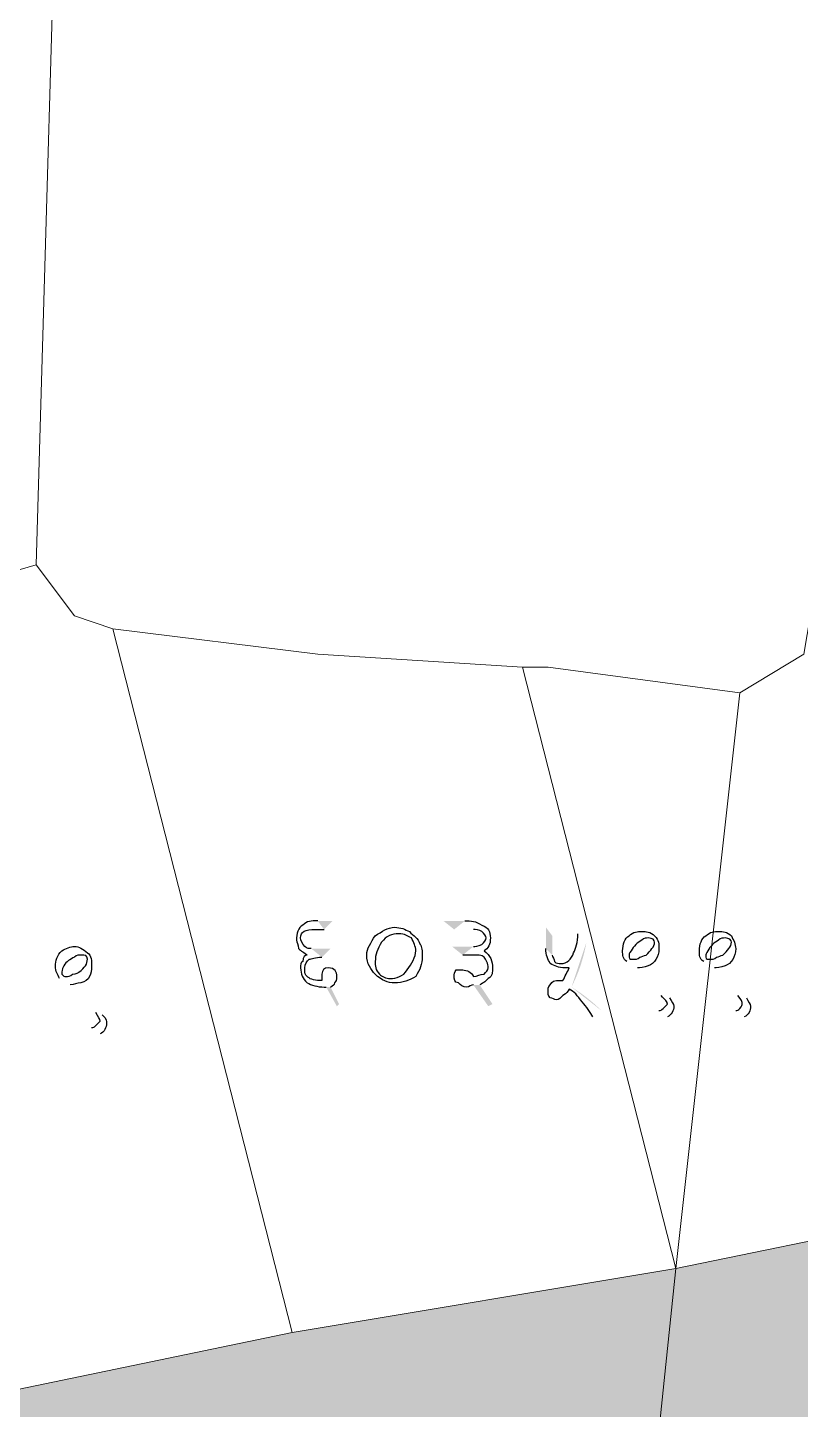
# Model space of a CAD drawing. Header units: metres. Extents: x 345912 to 349030, y 3061206 to 3061792.
# Drawn here: x 345993.01 to 346011.42, y 3061323.32 to 3061356.23 of the extents above; entities that cross this region are included whole.
import ezdxf

# ---------------------------------------------------------------- set-up
doc = ezdxf.new("R2010")
doc.units = ezdxf.units.M
doc.header["$MEASUREMENT"] = 0
doc.layers.add('PDF5_Geometry', color=7, linetype='Continuous')
doc.layers.add('PDF5_Solid Fills', color=7, linetype='Continuous')

msp = doc.modelspace()

# ---------------------------------------------------------------- hatches: boundary and pattern name
at = {"layer": 'PDF5_Solid Fills', "true_color": 0xc3c3c3, "transparency": 33554531}
h = msp.add_hatch(color=9, dxfattribs=at)
h.paths.add_polyline_path([(346031.62094, 3061309.60243), (346025.52494, 3061309.29763), (346024.61054, 3061318.44163), (346023.69614, 3061323.62323), (346029.48734, 3061324.84243), (346029.79214, 3061324.84243), (346030.70654, 3061319.66083), (346031.01134, 3061315.69843)], flags=0)
h.paths.add_polyline_path([(346033.75454, 3061286.43763), (346027.35374, 3061286.13283), (346026.43934, 3061296.19123), (346032.84014, 3061296.19123)], flags=0)
h.paths.add_polyline_path([(346007.84654, 3061320.88003), (346001.75053, 3061319.66083), (346000.83614, 3061319.35603), (345993.21614, 3061318.13683), (345983.76734, 3061316.30803), (345983.46254, 3061316.30803), (345961.21214, 3061312.04083), (345962.12653, 3061318.13683), (345981.02414, 3061321.79443), (345990.47293, 3061323.31843), (345999.31213, 3061325.14723), (346008.45614, 3061326.67123)], flags=0)
h.paths.add_polyline_path([(346037.41214, 3061326.36643), (346034.05934, 3061325.75683), (346034.05934, 3061326.06163), (346033.75454, 3061328.80483), (346037.10734, 3061329.41443)], flags=0)
h.paths.add_polyline_path([(346023.69614, 3061323.62323), (346015.46654, 3061322.09923), (346015.16174, 3061322.09923), (346014.85694, 3061322.09923), (346014.24734, 3061321.79443), (346007.84654, 3061320.88003), (346008.45614, 3061326.67123), (346018.81934, 3061328.80483), (346019.12414, 3061328.80483), (346019.42893, 3061329.10963), (346019.73374, 3061329.10963), (346020.03854, 3061329.10963), (346022.47694, 3061329.71923)], flags=0)
h.paths.add_polyline_path([(346029.48734, 3061324.84243), (346023.69614, 3061323.62323), (346022.47694, 3061329.71923), (346026.74414, 3061330.63363), (346028.57294, 3061330.93843), (346029.18254, 3061325.14723)], flags=0)
h.paths.add_polyline_path([(346033.75454, 3061328.80483), (346034.05934, 3061326.06163), (346034.05934, 3061325.75683), (346029.48734, 3061324.84243), (346029.18254, 3061325.14723), (346028.57294, 3061330.93843), (346030.70654, 3061331.24323), (346033.44974, 3061331.54803), (346033.44974, 3061330.93843)], flags=0)
h.paths.add_polyline_path([(346037.10734, 3061329.41443), (346033.75454, 3061328.80483), (346033.44974, 3061330.93843), (346033.44974, 3061331.54803), (346036.80254, 3061332.15763)], flags=0)
h.paths.add_polyline_path([(346125.80414, 3061271.19763), (346124.88974, 3061272.41683), (346122.14653, 3061274.85523), (346119.70814, 3061275.16003), (346113.61213, 3061277.29363), (346104.46814, 3061280.03683), (346097.76254, 3061281.56083), (346092.58094, 3061281.56083), (346089.53293, 3061281.25603), (346087.39933, 3061280.34163), (346079.16973, 3061276.07443), (346073.07373, 3061271.80723), (346070.94013, 3061271.19763), (345957.24973, 3061271.19763), (345956.94494, 3061272.41683), (345956.94494, 3061274.55043), (345957.85933, 3061287.96163), (345958.16414, 3061289.79043), (345958.16414, 3061296.19123), (345958.46894, 3061304.42083), (345959.38333, 3061311.12643), (345960.29774, 3061314.78403), (345960.29774, 3061320.27043), (345961.21214, 3061323.62323), (345964.26013, 3061333.07203), (345963.65053, 3061336.12003), (345963.34574, 3061337.03443), (345960.29774, 3061345.87363), (345956.94494, 3061356.84643), (345952.67774, 3061370.56243), (345952.67774, 3061373.91523), (345952.67774, 3061381.23043), (345949.93454, 3061391.59363), (345947.80094, 3061402.87124), (345945.05773, 3061411.40564), (345943.53373, 3061414.45363), (345940.48573, 3061418.11124), (345936.82814, 3061421.76883), (345932.86573, 3061427.56003), (345926.16013, 3061436.70403), (345924.63614, 3061440.36163), (345918.54013, 3061442.49523), (345914.57773, 3061443.40963), (345915.49213, 3061444.62883), (345924.33133, 3061441.88564), (345924.94094, 3061442.80003), (345924.33133, 3061448.28643), (345920.97853, 3061460.17363), (345917.32094, 3061466.87923), (345919.14974, 3061468.09844), (345923.11213, 3061460.47844), (345924.33133, 3061455.90643), (345926.46493, 3061446.76243), (345927.07454, 3061438.83763), (345930.12254, 3061435.18003), (345931.64653, 3061432.43683), (345936.82814, 3061424.81683), (345942.31454, 3061418.41603), (345944.75293, 3061415.06323), (345947.80094, 3061408.66243), (345949.93454, 3061401.04243), (345950.54414, 3061396.47043), (345954.20174, 3061382.14483), (345954.81134, 3061373.91523), (345955.11613, 3061371.17203), (345959.68814, 3061354.71283), (345964.86973, 3061340.08243), (345965.78414, 3061336.12003), (345965.17454, 3061329.71923), (345962.43134, 3061321.18483), (345962.12653, 3061318.13683), (345961.21214, 3061312.04083), (345960.90734, 3061307.77363), (345959.99293, 3061299.23923), (345959.68814, 3061287.65683), (345959.68814, 3061286.74243), (345959.38333, 3061285.52323), (345959.07854, 3061279.73203), (345958.77373, 3061275.46483), (345959.07854, 3061273.02643), (345959.38333, 3061271.19763), (346064.84414, 3061271.19763), (346065.75853, 3061271.50243), (346070.33053, 3061272.72163), (346075.20734, 3061274.85523), (346078.56013, 3061277.29363), (346085.87534, 3061281.25603), (346086.48494, 3061281.56083), (346087.39933, 3061281.86563), (346090.44734, 3061282.78003), (346097.45774, 3061282.78003), (346105.99214, 3061280.95123), (346116.05054, 3061278.20803), (346117.87933, 3061277.29363), (346118.79373, 3061276.98883), (346124.88974, 3061274.55043), (346127.32814, 3061272.41683), (346127.63293, 3061272.11203), (346128.24254, 3061271.19763)], flags=0)
h.paths.add_polyline_path([(346032.84014, 3061296.19123), (346026.43934, 3061296.19123), (346025.52494, 3061309.29763), (346031.62094, 3061309.60243), (346031.92574, 3061307.77363), (346032.53534, 3061298.02003)], flags=0)
h = msp.add_hatch(color=9, dxfattribs=at)
h.paths.add_polyline_path([(346031.62094, 3061309.60243), (346025.52494, 3061309.29763), (346024.61054, 3061318.44163), (346023.69614, 3061323.62323), (346029.48734, 3061324.84243), (346029.79214, 3061324.84243), (346030.70654, 3061319.66083), (346031.01134, 3061315.69843)], flags=0)
h.paths.add_polyline_path([(346033.75454, 3061286.43763), (346027.35374, 3061286.13283), (346026.43934, 3061296.19123), (346032.84014, 3061296.19123)], flags=0)
h.paths.add_polyline_path([(346007.84654, 3061320.88003), (346001.75053, 3061319.66083), (346000.83614, 3061319.35603), (345993.21614, 3061318.13683), (345983.76734, 3061316.30803), (345983.46254, 3061316.30803), (345961.21214, 3061312.04083), (345962.12653, 3061318.13683), (345981.02414, 3061321.79443), (345990.47293, 3061323.31843), (345999.31213, 3061325.14723), (346008.45614, 3061326.67123)], flags=0)
h.paths.add_polyline_path([(346037.41214, 3061326.36643), (346034.05934, 3061325.75683), (346034.05934, 3061326.06163), (346033.75454, 3061328.80483), (346037.10734, 3061329.41443)], flags=0)
h.paths.add_polyline_path([(346023.69614, 3061323.62323), (346015.46654, 3061322.09923), (346015.16174, 3061322.09923), (346014.85694, 3061322.09923), (346014.24734, 3061321.79443), (346007.84654, 3061320.88003), (346008.45614, 3061326.67123), (346018.81934, 3061328.80483), (346019.12414, 3061328.80483), (346019.42893, 3061329.10963), (346019.73374, 3061329.10963), (346020.03854, 3061329.10963), (346022.47694, 3061329.71923)], flags=0)
h.paths.add_polyline_path([(346029.48734, 3061324.84243), (346023.69614, 3061323.62323), (346022.47694, 3061329.71923), (346026.74414, 3061330.63363), (346028.57294, 3061330.93843), (346029.18254, 3061325.14723)], flags=0)
h.paths.add_polyline_path([(346033.75454, 3061328.80483), (346034.05934, 3061326.06163), (346034.05934, 3061325.75683), (346029.48734, 3061324.84243), (346029.18254, 3061325.14723), (346028.57294, 3061330.93843), (346030.70654, 3061331.24323), (346033.44974, 3061331.54803), (346033.44974, 3061330.93843)], flags=0)
h.paths.add_polyline_path([(346037.10734, 3061329.41443), (346033.75454, 3061328.80483), (346033.44974, 3061330.93843), (346033.44974, 3061331.54803), (346036.80254, 3061332.15763)], flags=0)
h.paths.add_polyline_path([(346125.80414, 3061271.19763), (346124.88974, 3061272.41683), (346122.14653, 3061274.85523), (346119.70814, 3061275.16003), (346113.61213, 3061277.29363), (346104.46814, 3061280.03683), (346097.76254, 3061281.56083), (346092.58094, 3061281.56083), (346089.53293, 3061281.25603), (346087.39933, 3061280.34163), (346079.16973, 3061276.07443), (346073.07373, 3061271.80723), (346070.94013, 3061271.19763), (345957.24973, 3061271.19763), (345956.94494, 3061272.41683), (345956.94494, 3061274.55043), (345957.85933, 3061287.96163), (345958.16414, 3061289.79043), (345958.16414, 3061296.19123), (345958.46894, 3061304.42083), (345959.38333, 3061311.12643), (345960.29774, 3061314.78403), (345960.29774, 3061320.27043), (345961.21214, 3061323.62323), (345964.26013, 3061333.07203), (345963.65053, 3061336.12003), (345963.34574, 3061337.03443), (345960.29774, 3061345.87363), (345956.94494, 3061356.84643), (345952.67774, 3061370.56243), (345952.67774, 3061373.91523), (345952.67774, 3061381.23043), (345949.93454, 3061391.59363), (345947.80094, 3061402.87124), (345945.05773, 3061411.40564), (345943.53373, 3061414.45363), (345940.48573, 3061418.11124), (345936.82814, 3061421.76883), (345932.86573, 3061427.56003), (345926.16013, 3061436.70403), (345924.63614, 3061440.36163), (345918.54013, 3061442.49523), (345914.57773, 3061443.40963), (345915.49213, 3061444.62883), (345924.33133, 3061441.88564), (345924.94094, 3061442.80003), (345924.33133, 3061448.28643), (345920.97853, 3061460.17363), (345917.32094, 3061466.87923), (345919.14974, 3061468.09844), (345923.11213, 3061460.47844), (345924.33133, 3061455.90643), (345926.46493, 3061446.76243), (345927.07454, 3061438.83763), (345930.12254, 3061435.18003), (345931.64653, 3061432.43683), (345936.82814, 3061424.81683), (345942.31454, 3061418.41603), (345944.75293, 3061415.06323), (345947.80094, 3061408.66243), (345949.93454, 3061401.04243), (345950.54414, 3061396.47043), (345954.20174, 3061382.14483), (345954.81134, 3061373.91523), (345955.11613, 3061371.17203), (345959.68814, 3061354.71283), (345964.86973, 3061340.08243), (345965.78414, 3061336.12003), (345965.17454, 3061329.71923), (345962.43134, 3061321.18483), (345962.12653, 3061318.13683), (345961.21214, 3061312.04083), (345960.90734, 3061307.77363), (345959.99293, 3061299.23923), (345959.68814, 3061287.65683), (345959.68814, 3061286.74243), (345959.38333, 3061285.52323), (345959.07854, 3061279.73203), (345958.77373, 3061275.46483), (345959.07854, 3061273.02643), (345959.38333, 3061271.19763), (346064.84414, 3061271.19763), (346065.75853, 3061271.50243), (346070.33053, 3061272.72163), (346075.20734, 3061274.85523), (346078.56013, 3061277.29363), (346085.87534, 3061281.25603), (346086.48494, 3061281.56083), (346087.39933, 3061281.86563), (346090.44734, 3061282.78003), (346097.45774, 3061282.78003), (346105.99214, 3061280.95123), (346116.05054, 3061278.20803), (346117.87933, 3061277.29363), (346118.79373, 3061276.98883), (346124.88974, 3061274.55043), (346127.32814, 3061272.41683), (346127.63293, 3061272.11203), (346128.24254, 3061271.19763)], flags=0)
h.paths.add_polyline_path([(346032.84014, 3061296.19123), (346026.43934, 3061296.19123), (346025.52494, 3061309.29763), (346031.62094, 3061309.60243), (346031.92574, 3061307.77363), (346032.53534, 3061298.02003)], flags=0)
at = {"layer": 'PDF5_Solid Fills', "transparency": 33554559}
h = msp.add_hatch(color=256, dxfattribs=at)
h.paths.add_polyline_path([(346000.07414, 3061334.74844), (346000.27734, 3061334.95164), (345999.92174, 3061334.95164)], flags=0)
h.paths.add_polyline_path([(346000.12494, 3061333.37684), (346000.37894, 3061332.91964), (346000.42974, 3061332.97044), (346000.22654, 3061333.37684)], flags=0)
h.paths.add_polyline_path([(346000.02334, 3061334.08804), (346000.22654, 3061334.29124), (345999.76934, 3061334.29124)], flags=0)
h.paths.add_polyline_path([(346003.17294, 3061334.74844), (346002.91894, 3061334.95164), (346003.42694, 3061334.95164)], flags=0)
h.paths.add_polyline_path([(346003.78254, 3061333.42764), (346004.08734, 3061332.97044), (346003.98574, 3061332.91964), (346003.63014, 3061333.42764)], flags=0)
h.paths.add_polyline_path([(346003.37614, 3061334.13884), (346003.12214, 3061334.34204), (346003.63014, 3061334.34204)], flags=0)
h = msp.add_hatch(color=256, dxfattribs=at)
h.paths.add_polyline_path([(346006.11933, 3061334.64683), (346006.32253, 3061334.44363)], flags=0)
h.paths.add_polyline_path([(346005.96693, 3061333.37683, 0.07569992), (346006.32253, 3061334.44363)], flags=0)
h.paths.add_polyline_path([(346006.67813, 3061332.81803, 0.05915123), (346005.96693, 3061333.37683)], flags=0)
h.paths.add_polyline_path([(346006.67813, 3061332.81803), (346006.47493, 3061332.66563)], flags=0)
h.paths.add_polyline_path([(346005.35733, 3061334.29123), (346005.35733, 3061334.79923), (346005.50973, 3061334.59603), (346005.50973, 3061334.13883)], flags=0)
h.paths.add_polyline_path([(346007.54173, 3061333.83403), (346008.30373, 3061333.12283)], flags=0)
h.paths.add_polyline_path([(346008.25293, 3061332.66563), (346008.04973, 3061332.81803)], flags=0)
h.paths.add_polyline_path([(346008.10053, 3061333.17363), (346007.28773, 3061333.98643)], flags=0)
h.paths.add_polyline_path([(346009.37053, 3061333.83403), (346010.13253, 3061333.12283)], flags=0)
h.paths.add_polyline_path([(346010.08173, 3061332.66563), (346009.87853, 3061332.81803)], flags=0)
h.paths.add_polyline_path([(346009.92933, 3061333.17363), (346009.11653, 3061333.98643)], flags=0)
h = msp.add_hatch(color=256, dxfattribs=at)
h.paths.add_polyline_path([(345990.82854, 3061334.08803), (345991.03174, 3061334.34203), (345990.67614, 3061334.34203)], flags=0)
h.paths.add_polyline_path([(345990.87934, 3061332.71643), (345991.13334, 3061332.25923), (345991.18414, 3061332.31003), (345990.98094, 3061332.71643)], flags=0)
h.paths.add_polyline_path([(345990.77774, 3061333.42763), (345990.98094, 3061333.63083), (345990.52374, 3061333.63083)], flags=0)
h.paths.add_polyline_path([(345992.75894, 3061333.88483), (345992.75894, 3061332.56403)], flags=0)
h.paths.add_polyline_path([(345992.80974, 3061332.36083), (345992.80974, 3061332.25923)], flags=0)
h.paths.add_polyline_path([(345994.02894, 3061333.42763), (345994.79094, 3061332.71643)], flags=0)
h.paths.add_polyline_path([(345994.74014, 3061332.25923), (345994.53694, 3061332.41163)], flags=0)
h.paths.add_polyline_path([(345994.63854, 3061332.76723), (345993.77494, 3061333.58003)], flags=0)

# ---------------------------------------------------------------- linework, layer by layer
at = {"layer": 'PDF5_Geometry', "lineweight": 9}
for points in [[(345984.37694, 3061396.16564), (345987.12013, 3061384.88803), (345987.72974, 3061381.23044), (345988.94894, 3061379.09683), (345990.47293, 3061373.61044), (345993.82574, 3061364.46645), (345993.21614, 3061343.43523), (345985.90094, 3061341.30164), (345977.67134, 3061338.86324), (345973.09934, 3061337.33925), (345965.78414, 3061336.12004), (345964.86974, 3061340.08243), (345959.68814, 3061354.71284), (345955.11614, 3061371.17205), (345954.81134, 3061373.91523), (345954.20174, 3061382.14485), (345958.16414, 3061383.66884), (345968.52734, 3061389.46004), (345984.07214, 3061397.38484)], [(345984.37694, 3061396.16564), (345987.12013, 3061384.88803), (345987.72974, 3061381.23044), (345988.94894, 3061379.09683), (345990.47293, 3061373.61044), (345993.82574, 3061364.46645), (345993.21614, 3061343.43523), (345985.90094, 3061341.30164), (345977.67134, 3061338.86324), (345973.09934, 3061337.33925), (345965.78414, 3061336.12004), (345964.86974, 3061340.08243), (345959.68814, 3061354.71284), (345955.11614, 3061371.17205), (345954.81134, 3061373.91523), (345954.20174, 3061382.14485), (345958.16414, 3061383.66884), (345968.52734, 3061389.46004), (345984.07214, 3061397.38484)], [(346019.12414, 3061328.80485), (346018.81933, 3061328.80485), (346008.45614, 3061326.67123), (346009.98013, 3061340.38724), (346011.50414, 3061341.30164), (346011.80894, 3061343.13044), (346013.02814, 3061344.34963), (346016.38094, 3061344.95925), (346016.68574, 3061344.95925), (346016.99054, 3061344.95925), (346017.60013, 3061344.95925), (346017.90494, 3061344.95925)], [(346019.12414, 3061328.80485), (346018.81933, 3061328.80485), (346008.45614, 3061326.67123), (346009.98013, 3061340.38724), (346011.50414, 3061341.30164), (346011.80894, 3061343.13044), (346013.02814, 3061344.34963), (346016.38094, 3061344.95925), (346016.68574, 3061344.95925), (346016.99054, 3061344.95925), (346017.60013, 3061344.95925), (346017.90494, 3061344.95925)], [(345995.04494, 3061341.91123), (345999.31214, 3061325.14724), (345990.47293, 3061323.31844), (345985.90094, 3061341.30164), (345993.21614, 3061343.43523), (345994.13054, 3061342.21604)], [(345995.04494, 3061341.91123), (345999.31214, 3061325.14724), (345990.47293, 3061323.31844), (345985.90094, 3061341.30164), (345993.21614, 3061343.43523), (345994.13054, 3061342.21604)], [(346004.79854, 3061340.99683), (346008.45614, 3061326.67123), (345999.31214, 3061325.14724), (345995.04494, 3061341.91123), (345999.92174, 3061341.30164)], [(346004.79854, 3061340.99683), (346008.45614, 3061326.67123), (345999.31214, 3061325.14724), (345995.04494, 3061341.91123), (345999.92174, 3061341.30164)], [(346009.98013, 3061340.38724), (346008.45614, 3061326.67123), (346004.79854, 3061340.99683), (346005.40814, 3061340.99683)], [(346009.98013, 3061340.38724), (346008.45614, 3061326.67123), (346004.79854, 3061340.99683), (346005.40814, 3061340.99683)], [(346023.69614, 3061323.62323), (346015.46654, 3061322.09923), (346015.16174, 3061322.09923), (346014.85694, 3061322.09923), (346014.24734, 3061321.79443), (346007.84654, 3061320.88003), (346008.45614, 3061326.67123), (346018.81934, 3061328.80483), (346019.12414, 3061328.80483), (346019.42893, 3061329.10963), (346019.73374, 3061329.10963), (346020.03854, 3061329.10963), (346022.47694, 3061329.71923)], [(346023.69614, 3061323.62323), (346015.46654, 3061322.09923), (346015.16174, 3061322.09923), (346014.85694, 3061322.09923), (346014.24734, 3061321.79443), (346007.84654, 3061320.88003), (346008.45614, 3061326.67123), (346018.81934, 3061328.80483), (346019.12414, 3061328.80483), (346019.42893, 3061329.10963), (346019.73374, 3061329.10963), (346020.03854, 3061329.10963), (346022.47694, 3061329.71923)], [(346007.84654, 3061320.88003), (346001.75053, 3061319.66083), (346000.83614, 3061319.35603), (345993.21614, 3061318.13683), (345983.76734, 3061316.30803), (345983.46254, 3061316.30803), (345961.21214, 3061312.04083), (345962.12653, 3061318.13683), (345981.02414, 3061321.79443), (345990.47293, 3061323.31843), (345999.31213, 3061325.14723), (346008.45614, 3061326.67123)], [(346007.84654, 3061320.88003), (346001.75053, 3061319.66083), (346000.83614, 3061319.35603), (345993.21614, 3061318.13683), (345983.76734, 3061316.30803), (345983.46254, 3061316.30803), (345961.21214, 3061312.04083), (345962.12653, 3061318.13683), (345981.02414, 3061321.79443), (345990.47293, 3061323.31843), (345999.31213, 3061325.14723), (346008.45614, 3061326.67123)]]:
    msp.add_lwpolyline(points, close=True, dxfattribs=at)
msp.add_lwpolyline([(346011.50414, 3061341.30164), (346009.98013, 3061340.38724), (346005.40814, 3061340.99683), (346004.79854, 3061340.99683), (345999.92174, 3061341.30164), (345995.04494, 3061341.91123), (345994.13054, 3061342.21604), (345993.21614, 3061343.43523), (345993.82574, 3061364.46645)], dxfattribs=at)
msp.add_lwpolyline([(346011.50414, 3061341.30164), (346009.98013, 3061340.38724), (346005.40814, 3061340.99683), (346004.79854, 3061340.99683), (345999.92174, 3061341.30164), (345995.04494, 3061341.91123), (345994.13054, 3061342.21604), (345993.21614, 3061343.43523), (345993.82574, 3061364.46645)], dxfattribs=at)
at = {"layer": 'PDF5_Geometry', "lineweight": 25}
for points in [[(345999.56614, 3061334.85004), (345999.46454, 3061334.79924), (345999.41374, 3061334.64684), (345999.41374, 3061334.49444)], [(345999.51534, 3061334.54524), (345999.51534, 3061334.69764), (345999.61694, 3061334.74844), (345999.87094, 3061334.74844)], [(345999.92174, 3061334.95164), (345999.76934, 3061334.95164), (345999.66774, 3061334.95164), (345999.56614, 3061334.85004)], [(345999.87094, 3061334.74844), (345999.92174, 3061334.74844), (345999.92174, 3061334.74844), (345999.97254, 3061334.74844)], [(345999.97254, 3061334.74844), (346000.02334, 3061334.74844), (346000.07414, 3061334.74844), (346000.07414, 3061334.74844)], [(346001.29334, 3061334.59604), (346001.44574, 3061334.69764), (346001.59814, 3061334.79924), (346001.75054, 3061334.79924)], [(346001.75054, 3061334.79924), (346001.90294, 3061334.79924), (346002.00454, 3061334.74844), (346002.10614, 3061334.69764)], [(346002.10614, 3061334.69764), (346002.20774, 3061334.59604), (346002.30934, 3061334.54524), (346002.36014, 3061334.39284)], [(346003.42694, 3061334.95164), (346003.57934, 3061334.95164), (346003.68094, 3061334.95164), (346003.83334, 3061334.85004)], [(346003.83334, 3061334.69764), (346003.78254, 3061334.74844), (346003.68094, 3061334.74844), (346003.63014, 3061334.74844)], [(346003.83334, 3061334.85004), (346003.98574, 3061334.79924), (346004.03654, 3061334.69764), (346004.03654, 3061334.54524)], [(346003.93494, 3061334.54524), (346003.93494, 3061334.59604), (346003.88414, 3061334.64684), (346003.83334, 3061334.69764)], [(346007.33853, 3061334.59603), (346007.44013, 3061334.69763), (346007.54173, 3061334.69763), (346007.64333, 3061334.69763)], [(346007.64333, 3061334.69763), (346007.74493, 3061334.69763), (346007.84653, 3061334.69763), (346007.94813, 3061334.59603)], [(346009.16733, 3061334.59603), (346009.26893, 3061334.69763), (346009.37053, 3061334.69763), (346009.47213, 3061334.69763)], [(346009.47213, 3061334.69763), (346009.57373, 3061334.69763), (346009.67533, 3061334.69763), (346009.77693, 3061334.59603)], [(345993.82574, 3061334.24043), (345993.92734, 3061334.29123), (345994.02894, 3061334.34203), (345994.13054, 3061334.34203)], [(345994.13054, 3061334.34203), (345994.23214, 3061334.34203), (345994.33374, 3061334.29123), (345994.43534, 3061334.18963)], [(345999.41374, 3061334.49444), (345999.41374, 3061334.44364), (345999.46454, 3061334.39284), (345999.46454, 3061334.29124)], [(345999.61694, 3061334.34204), (345999.56614, 3061334.39284), (345999.51534, 3061334.49444), (345999.51534, 3061334.54524)], [(345999.76934, 3061334.29124), (345999.71854, 3061334.29124), (345999.66774, 3061334.29124), (345999.61694, 3061334.34204)], [(346001.09014, 3061334.13884), (346001.09014, 3061334.29124), (346001.19174, 3061334.44364), (346001.29334, 3061334.59604)], [(346001.44574, 3061334.44364), (346001.34414, 3061334.29124), (346001.29334, 3061334.13884), (346001.29334, 3061333.98644)], [(346001.85214, 3061334.64684), (346001.69974, 3061334.64684), (346001.54734, 3061334.59604), (346001.44574, 3061334.44364)], [(346002.15694, 3061334.54524), (346002.05534, 3061334.59604), (346002.00454, 3061334.64684), (346001.85214, 3061334.64684)], [(346002.25854, 3061334.24044), (346002.25854, 3061334.34204), (346002.20774, 3061334.44364), (346002.15694, 3061334.54524)], [(346002.36014, 3061334.39284), (346002.41094, 3061334.34204), (346002.41094, 3061334.24044), (346002.41094, 3061334.08804)], [(346003.63014, 3061334.34204), (346003.68094, 3061334.34204), (346003.73174, 3061334.34204), (346003.83334, 3061334.39284)], [(346003.83334, 3061334.39284), (346003.88414, 3061334.44364), (346003.93494, 3061334.49444), (346003.93494, 3061334.54524)], [(346004.03654, 3061334.54524), (346004.03654, 3061334.39284), (346003.98574, 3061334.29124), (346003.88414, 3061334.24044)], [(346006.01773, 3061334.18963), (346006.06853, 3061334.29123), (346006.11933, 3061334.44363), (346006.11933, 3061334.64683)], [(346007.18613, 3061334.24043), (346007.18613, 3061334.39283), (346007.23693, 3061334.54523), (346007.33853, 3061334.59603)], [(346007.64333, 3061334.49443), (346007.54173, 3061334.44363), (346007.44013, 3061334.34203), (346007.38933, 3061334.24043)], [(346007.79573, 3061334.54523), (346007.74493, 3061334.54523), (346007.69413, 3061334.54523), (346007.64333, 3061334.49443)], [(346007.74493, 3061334.13883), (346007.84653, 3061334.24043), (346007.94813, 3061334.34203), (346007.94813, 3061334.44363)], [(346007.94813, 3061334.44363), (346007.94813, 3061334.49443), (346007.89733, 3061334.54523), (346007.79573, 3061334.54523)], [(346007.94813, 3061334.59603), (346008.04973, 3061334.49443), (346008.04973, 3061334.39283), (346008.04973, 3061334.29123)], [(346009.01493, 3061334.24043), (346009.01493, 3061334.39283), (346009.06573, 3061334.54523), (346009.16733, 3061334.59603)], [(346009.47213, 3061334.49443), (346009.37053, 3061334.44363), (346009.26893, 3061334.34203), (346009.21813, 3061334.24043)], [(346009.62453, 3061334.54523), (346009.57373, 3061334.54523), (346009.52293, 3061334.54523), (346009.47213, 3061334.49443)], [(346009.57373, 3061334.13883), (346009.67533, 3061334.24043), (346009.77693, 3061334.34203), (346009.77693, 3061334.44363)], [(346009.77693, 3061334.44363), (346009.77693, 3061334.49443), (346009.72613, 3061334.54523), (346009.62453, 3061334.54523)], [(346009.77693, 3061334.59603), (346009.82773, 3061334.49443), (346009.87853, 3061334.39283), (346009.87853, 3061334.29123)], [(345993.67334, 3061333.88483), (345993.67334, 3061333.98643), (345993.72414, 3061334.13883), (345993.82574, 3061334.24043)], [(345994.13054, 3061334.08803), (345994.02894, 3061334.03723), (345993.92734, 3061333.98643), (345993.87654, 3061333.88483)], [(345994.28294, 3061334.13883), (345994.23214, 3061334.13883), (345994.18134, 3061334.13883), (345994.13054, 3061334.08803)], [(345994.23214, 3061333.73243), (345994.38454, 3061333.83403), (345994.43534, 3061333.93563), (345994.43534, 3061334.03723)], [(345994.43534, 3061334.03723), (345994.43534, 3061334.13883), (345994.38454, 3061334.13883), (345994.28294, 3061334.13883)], [(345994.43534, 3061334.18963), (345994.53694, 3061334.13883), (345994.53694, 3061333.98643), (345994.53694, 3061333.88483)], [(345999.46454, 3061334.29124), (345999.51534, 3061334.24044), (345999.61694, 3061334.18964), (345999.66774, 3061334.13884)], [(345999.66774, 3061334.13884), (345999.61694, 3061334.13884), (345999.56614, 3061334.08804), (345999.56614, 3061333.98644)], [(345999.61694, 3061333.83404), (345999.61694, 3061333.93564), (345999.66774, 3061333.98644), (345999.71854, 3061334.03724)], [(345999.71854, 3061334.03724), (345999.76934, 3061334.03724), (345999.87094, 3061334.08804), (346000.02334, 3061334.08804)], [(346001.29334, 3061333.68164), (346001.19174, 3061333.78324), (346001.09014, 3061333.93564), (346001.09014, 3061334.13884)], [(346002.05534, 3061333.78324), (346002.15694, 3061333.93564), (346002.25854, 3061334.08804), (346002.25854, 3061334.24044)], [(346002.41094, 3061334.08804), (346002.41094, 3061333.93564), (346002.36014, 3061333.78324), (346002.25854, 3061333.63084)], [(346003.47774, 3061334.13884), (346003.42694, 3061334.13884), (346003.37614, 3061334.13884), (346003.37614, 3061334.13884)], [(346003.57934, 3061334.13884), (346003.57934, 3061334.13884), (346003.52854, 3061334.13884), (346003.47774, 3061334.13884)], [(346003.88414, 3061334.08804), (346003.83334, 3061334.13884), (346003.73174, 3061334.13884), (346003.57934, 3061334.13884)], [(346003.88414, 3061334.24044), (346004.03654, 3061334.13884), (346004.08734, 3061333.98644), (346004.08734, 3061333.83404)], [(346003.98574, 3061333.83404), (346003.98574, 3061333.93564), (346003.93494, 3061334.03724), (346003.88414, 3061334.08804)], [(346005.45893, 3061333.93563), (346005.40813, 3061334.03723), (346005.35733, 3061334.13883), (346005.35733, 3061334.29123)], [(346005.50973, 3061334.13883), (346005.50973, 3061334.08803), (346005.56053, 3061334.03723), (346005.56053, 3061333.98643)], [(346005.71293, 3061333.93563), (346005.86533, 3061333.93563), (346005.96693, 3061334.03723), (346006.01773, 3061334.18963)], [(346007.28773, 3061333.98643), (346007.18613, 3061334.03723), (346007.18613, 3061334.13883), (346007.18613, 3061334.24043)], [(346007.38933, 3061334.24043), (346007.33853, 3061334.18963), (346007.33853, 3061334.13883), (346007.33853, 3061334.13883)], [(346007.33853, 3061334.13883), (346007.33853, 3061334.08803), (346007.33853, 3061334.08803), (346007.33853, 3061334.08803)], [(346007.33853, 3061334.08803), (346007.33853, 3061334.03723), (346007.38933, 3061334.03723), (346007.44013, 3061334.03723)], [(346007.44013, 3061334.03723), (346007.49093, 3061334.03723), (346007.54173, 3061334.03723), (346007.59253, 3061334.08803)], [(346007.59253, 3061334.08803), (346007.64333, 3061334.08803), (346007.69413, 3061334.13883), (346007.74493, 3061334.13883)], [(346008.04973, 3061334.29123), (346008.04973, 3061334.08803), (346007.94813, 3061333.93563), (346007.79573, 3061333.88483)], [(346009.11653, 3061333.98643), (346009.01493, 3061334.03723), (346009.01493, 3061334.13883), (346009.01493, 3061334.24043)], [(346009.21813, 3061334.24043), (346009.16733, 3061334.18963), (346009.16733, 3061334.13883), (346009.16733, 3061334.13883)], [(346009.16733, 3061334.13883), (346009.16733, 3061334.08803), (346009.16733, 3061334.08803), (346009.16733, 3061334.08803)], [(346009.16733, 3061334.08803), (346009.16733, 3061334.03723), (346009.21813, 3061334.03723), (346009.26893, 3061334.03723)], [(346009.26893, 3061334.03723), (346009.31973, 3061334.03723), (346009.37053, 3061334.03723), (346009.42133, 3061334.08803)], [(346009.42133, 3061334.08803), (346009.47213, 3061334.08803), (346009.52293, 3061334.13883), (346009.57373, 3061334.13883)], [(346009.87853, 3061334.29123), (346009.87853, 3061334.08803), (346009.77693, 3061333.93563), (346009.62453, 3061333.88483)], [(345993.77494, 3061333.58003), (345993.72414, 3061333.68163), (345993.67334, 3061333.73243), (345993.67334, 3061333.88483)], [(345993.87654, 3061333.88483), (345993.82574, 3061333.78323), (345993.82574, 3061333.73243), (345993.82574, 3061333.73243)], [(345993.82574, 3061333.73243), (345993.82574, 3061333.68163), (345993.82574, 3061333.68163), (345993.82574, 3061333.68163)], [(345993.82574, 3061333.68163), (345993.87654, 3061333.63083), (345993.87654, 3061333.63083), (345993.92734, 3061333.63083)], [(345993.92734, 3061333.63083), (345993.97814, 3061333.63083), (345994.02894, 3061333.63083), (345994.07974, 3061333.68163)], [(345994.07974, 3061333.68163), (345994.18134, 3061333.68163), (345994.23214, 3061333.73243), (345994.23214, 3061333.73243)], [(345994.53694, 3061333.88483), (345994.53694, 3061333.68163), (345994.48614, 3061333.52923), (345994.28294, 3061333.47843)], [(345999.56614, 3061333.98644), (345999.51534, 3061333.98644), (345999.51534, 3061333.88484), (345999.51534, 3061333.83404)], [(345999.51534, 3061333.83404), (345999.51534, 3061333.68164), (345999.56614, 3061333.58004), (345999.66774, 3061333.47844)], [(345999.61694, 3061333.73244), (345999.61694, 3061333.78324), (345999.61694, 3061333.78324), (345999.61694, 3061333.83404)], [(345999.66774, 3061333.63084), (345999.66774, 3061333.63084), (345999.61694, 3061333.68164), (345999.61694, 3061333.73244)], [(346000.17574, 3061333.83404), (346000.07414, 3061333.83404), (346000.02334, 3061333.78324), (346000.02334, 3061333.68164)], [(346000.02334, 3061333.68164), (346000.02334, 3061333.63084), (346000.02334, 3061333.63084), (346000.02334, 3061333.63084)], [(346000.37894, 3061333.63084), (346000.37894, 3061333.73244), (346000.32814, 3061333.83404), (346000.17574, 3061333.83404)], [(346001.29334, 3061333.98644), (346001.29334, 3061333.88484), (346001.29334, 3061333.78324), (346001.39494, 3061333.68164)], [(346001.75054, 3061333.47844), (346001.59814, 3061333.47844), (346001.44574, 3061333.52924), (346001.29334, 3061333.68164)], [(346001.39494, 3061333.68164), (346001.44574, 3061333.63084), (346001.54734, 3061333.58004), (346001.64894, 3061333.58004)], [(346001.64894, 3061333.58004), (346001.80134, 3061333.58004), (346001.95374, 3061333.63084), (346002.05534, 3061333.78324)], [(346003.17294, 3061333.63084), (346003.17294, 3061333.68164), (346003.17294, 3061333.73244), (346003.22374, 3061333.78324)], [(346003.22374, 3061333.78324), (346003.27454, 3061333.78324), (346003.32534, 3061333.78324), (346003.37614, 3061333.78324)], [(346003.37614, 3061333.78324), (346003.47774, 3061333.78324), (346003.57934, 3061333.73244), (346003.63014, 3061333.63084)], [(346003.63014, 3061333.63084), (346003.73174, 3061333.63084), (346003.78254, 3061333.68164), (346003.88414, 3061333.68164)], [(346003.88414, 3061333.68164), (346003.93494, 3061333.73244), (346003.98574, 3061333.78324), (346003.98574, 3061333.83404)], [(346004.08734, 3061333.83404), (346004.08734, 3061333.73244), (346004.08734, 3061333.63084), (346003.98574, 3061333.58004)], [(346005.81453, 3061333.83403), (346005.66213, 3061333.83403), (346005.56053, 3061333.88483), (346005.45893, 3061333.93563)], [(346005.56053, 3061333.98643), (346005.61133, 3061333.93563), (346005.66213, 3061333.93563), (346005.71293, 3061333.93563)], [(346005.76373, 3061333.52923), (346005.81453, 3061333.63083), (346005.86533, 3061333.73243), (346005.91613, 3061333.83403)], [(346005.91613, 3061333.83403), (346005.86533, 3061333.83403), (346005.81453, 3061333.83403), (346005.81453, 3061333.83403)], [(346007.79573, 3061333.88483), (346007.69413, 3061333.83403), (346007.59253, 3061333.83403), (346007.54173, 3061333.83403)], [(346009.62453, 3061333.88483), (346009.52293, 3061333.83403), (346009.42133, 3061333.83403), (346009.37053, 3061333.83403)], [(345994.28294, 3061333.47843), (345994.18134, 3061333.47843), (345994.13054, 3061333.42763), (345994.02894, 3061333.42763)], [(345999.97254, 3061333.52924), (345999.82014, 3061333.52924), (345999.71854, 3061333.58004), (345999.66774, 3061333.63084)], [(345999.66774, 3061333.47844), (345999.76934, 3061333.42764), (345999.92174, 3061333.37684), (346000.07414, 3061333.37684)], [(346000.02334, 3061333.52924), (346000.02334, 3061333.52924), (346000.02334, 3061333.52924), (345999.97254, 3061333.52924)], [(346000.02334, 3061333.63084), (346000.02334, 3061333.63084), (346000.02334, 3061333.58004), (346000.02334, 3061333.58004)], [(346000.02334, 3061333.58004), (346000.02334, 3061333.58004), (346000.02334, 3061333.52924), (346000.02334, 3061333.52924)], [(346000.07414, 3061333.37684), (346000.07414, 3061333.37684), (346000.12494, 3061333.37684), (346000.12494, 3061333.37684)], [(346000.22654, 3061333.37684), (346000.27734, 3061333.42764), (346000.32814, 3061333.42764), (346000.32814, 3061333.47844)], [(346000.32814, 3061333.47844), (346000.37894, 3061333.52924), (346000.37894, 3061333.52924), (346000.37894, 3061333.63084)], [(346002.25854, 3061333.63084), (346002.10614, 3061333.52924), (346001.95374, 3061333.47844), (346001.75054, 3061333.47844)], [(346003.27454, 3061333.47844), (346003.17294, 3061333.47844), (346003.17294, 3061333.58004), (346003.17294, 3061333.63084)], [(346003.47774, 3061333.37684), (346003.37614, 3061333.37684), (346003.32534, 3061333.42764), (346003.27454, 3061333.47844)], [(346003.63014, 3061333.42764), (346003.57934, 3061333.42764), (346003.52854, 3061333.37684), (346003.47774, 3061333.37684)], [(346003.98574, 3061333.58004), (346003.93494, 3061333.52924), (346003.88414, 3061333.47844), (346003.78254, 3061333.42764)], [(346005.40813, 3061333.27523), (346005.40813, 3061333.32603), (346005.40813, 3061333.37683), (346005.45893, 3061333.42763)], [(346005.45893, 3061333.42763), (346005.50973, 3061333.52923), (346005.56053, 3061333.52923), (346005.61133, 3061333.52923)], [(346005.61133, 3061333.52923), (346005.66213, 3061333.52923), (346005.76373, 3061333.52923), (346005.76373, 3061333.52923)], [(346005.45893, 3061333.12283), (346005.40813, 3061333.17363), (346005.40813, 3061333.22443), (346005.40813, 3061333.27523)], [(346005.61133, 3061333.07203), (346005.56053, 3061333.07203), (346005.50973, 3061333.12283), (346005.45893, 3061333.12283)], [(346005.76373, 3061333.17363), (346005.71293, 3061333.12283), (346005.66213, 3061333.07203), (346005.61133, 3061333.07203)], [(346005.91613, 3061333.32603), (346005.86533, 3061333.27523), (346005.86533, 3061333.22443), (346005.76373, 3061333.17363)], [(346006.22093, 3061333.02123), (346006.11933, 3061333.17363), (346006.01773, 3061333.27523), (346005.91613, 3061333.32603)], [(346006.47493, 3061332.66563), (346006.42413, 3061332.76723), (346006.32253, 3061332.91963), (346006.22093, 3061333.02123)], [(346008.25293, 3061332.97043), (346008.25293, 3061333.02123), (346008.20213, 3061333.07203), (346008.10053, 3061333.17363)], [(346008.30373, 3061333.12283), (346008.35453, 3061333.02123), (346008.40533, 3061332.97043), (346008.40533, 3061332.91963)], [(346010.03093, 3061332.97043), (346010.03093, 3061333.02123), (346010.03093, 3061333.07203), (346009.92933, 3061333.17363)], [(346010.13253, 3061333.12283), (346010.18333, 3061333.02123), (346010.23413, 3061332.97043), (346010.23413, 3061332.91963)], [(345994.74014, 3061332.56403), (345994.74014, 3061332.61483), (345994.68934, 3061332.66563), (345994.63854, 3061332.76723)], [(345994.79094, 3061332.71643), (345994.89254, 3061332.61483), (345994.89254, 3061332.56403), (345994.89254, 3061332.51323)], [(346008.04973, 3061332.81803), (346008.10053, 3061332.81803), (346008.10053, 3061332.81803), (346008.15133, 3061332.86883)], [(346008.15133, 3061332.86883), (346008.20213, 3061332.91963), (346008.25293, 3061332.97043), (346008.25293, 3061332.97043)], [(346008.40533, 3061332.91963), (346008.40533, 3061332.81803), (346008.35453, 3061332.71643), (346008.25293, 3061332.66563)], [(346009.87853, 3061332.81803), (346009.92933, 3061332.81803), (346009.92933, 3061332.81803), (346009.98013, 3061332.86883)], [(346009.98013, 3061332.86883), (346010.03093, 3061332.91963), (346010.03093, 3061332.97043), (346010.03093, 3061332.97043)], [(346010.23413, 3061332.91963), (346010.23413, 3061332.81803), (346010.18333, 3061332.71643), (346010.08173, 3061332.66563)], [(345994.53694, 3061332.41163), (345994.58774, 3061332.41163), (345994.58774, 3061332.41163), (345994.63854, 3061332.46243)], [(345994.63854, 3061332.46243), (345994.68934, 3061332.51323), (345994.74014, 3061332.56403), (345994.74014, 3061332.56403)], [(345994.89254, 3061332.51323), (345994.89254, 3061332.41163), (345994.84174, 3061332.31003), (345994.74014, 3061332.25923)]]:
    msp.add_open_spline(points, degree=3, dxfattribs=at)

doc.saveas('drawing.dxf')
